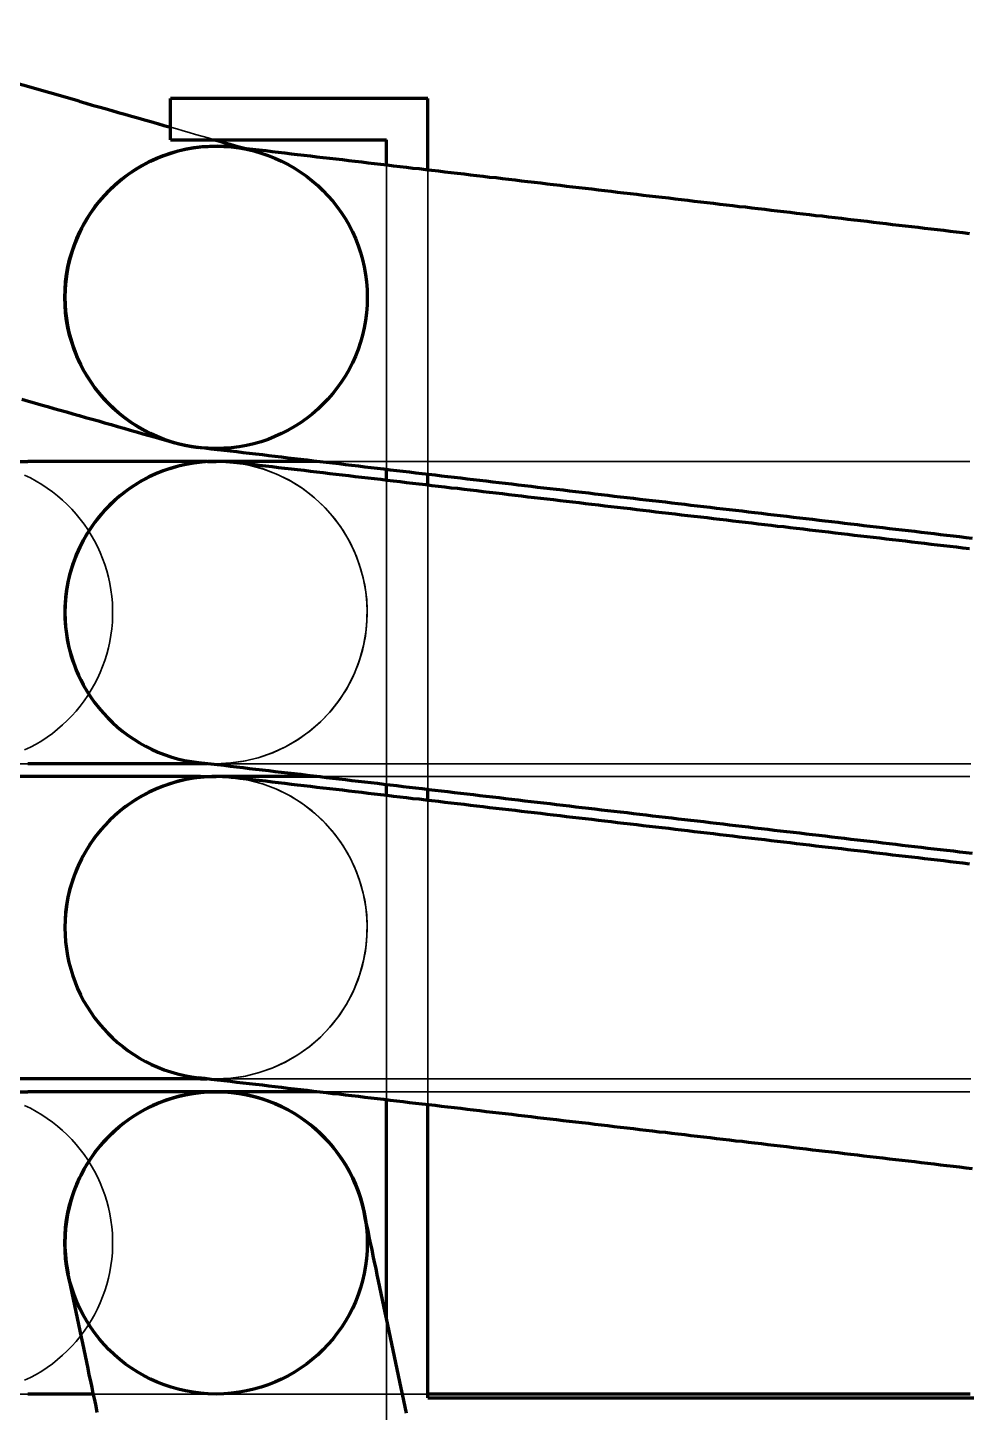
# Model space of a CAD drawing. Header units: millimetres. Extents: x 0 to 2208, y 0 to 420.
# Drawn here: x 78.6 to 85.89, y 106.86 to 117.63 of the extents above; entities that cross this region are included whole.
import ezdxf

# ---------------------------------------------------------------- set-up
doc = ezdxf.new("R2010")
doc.units = ezdxf.units.MM
doc.linetypes.add('IRAM-E-TRAZOS', pattern=[5, 4, -1])
doc.layers.add('01-VISIBLE', color=7, linetype='CONTINUOUS', lineweight=70)
doc.layers.add('02-OCULTA', color=4, linetype='IRAM-E-TRAZOS', lineweight=35)

msp = doc.modelspace()

# ---------------------------------------------------------------- linework, layer by layer
at = {"layer": '01-VISIBLE'}
for p, q in [((78.996, 117.053), (76.986, 117.625)), ((81.704, 117.074), (79.704, 117.074)), ((79.704, 116.754), (79.704, 117.074)), ((81.704, 116.519), (81.704, 117.074)), ((79.704, 116.754), (81.384, 116.754)), ((81.384, 116.556), (81.384, 116.754)), ((79.401, 114.254), (78.595, 114.254)), ((79.992, 114.254), (79.907, 114.254)), ((81.384, 114.106), (81.384, 114.19)), ((81.704, 114.069), (81.704, 114.153)), ((79.401, 111.904), (78.595, 111.904)), ((79.99, 111.904), (79.907, 111.904)), ((79.014, 111.804), (78.071, 111.804)), ((79.937, 111.804), (79.92, 111.804)), ((81.384, 111.656), (81.384, 111.74)), ((81.704, 111.619), (81.704, 111.703)), ((79.014, 109.454), (78.071, 109.454)), ((79.937, 109.454), (79.92, 109.454)), ((79.401, 109.354), (78.595, 109.354)), ((79.992, 109.354), (79.907, 109.354)), ((81.384, 107.59), (81.384, 109.29)), ((81.704, 106.974), (81.704, 109.253)), ((79.106, 107.004), (78.595, 107.004)), ((81.704, 106.974), (99.264, 106.974)), ((81.704, 106.974), (99.264, 106.974))]:
    msp.add_line(p, q, dxfattribs=at)
for points in [[(78.996, 117.053), (79.046, 117.039), (79.097, 117.024), (79.148, 117.01), (79.198, 116.996), (79.249, 116.981), (79.299, 116.967), (79.35, 116.953), (79.401, 116.938), (79.451, 116.924), (79.502, 116.909), (79.552, 116.895), (79.603, 116.881), (79.653, 116.866), (79.704, 116.852)], [(80.047, 116.754), (80.088, 116.743), (80.128, 116.731), (80.169, 116.72), (80.209, 116.708), (80.249, 116.697), (80.29, 116.685)], [(85.914, 116.024), (85.864, 116.03), (85.814, 116.036), (85.765, 116.042), (85.715, 116.048), (85.665, 116.053), (85.616, 116.059), (85.566, 116.065), (85.516, 116.071), (85.466, 116.077), (85.417, 116.083), (85.367, 116.088), (85.317, 116.094), (85.267, 116.1), (85.218, 116.106), (85.168, 116.112), (85.118, 116.118), (85.069, 116.123), (85.019, 116.129), (84.969, 116.135), (84.919, 116.141), (84.87, 116.147), (84.82, 116.153), (84.77, 116.159), (84.721, 116.164), (84.671, 116.17), (84.621, 116.176), (84.571, 116.182), (84.522, 116.188), (84.472, 116.194), (84.422, 116.199), (84.373, 116.205), (84.323, 116.211), (84.273, 116.217), (84.223, 116.223), (84.174, 116.229), (84.124, 116.234), (84.074, 116.24), (84.025, 116.246), (83.975, 116.252), (83.925, 116.258), (83.875, 116.264), (83.826, 116.27), (83.776, 116.275), (83.726, 116.281), (83.676, 116.287), (83.627, 116.293), (83.577, 116.299), (83.527, 116.305), (83.478, 116.31), (83.428, 116.316), (83.378, 116.322), (83.328, 116.328), (83.279, 116.334), (83.229, 116.34), (83.179, 116.345), (83.13, 116.351), (83.08, 116.357), (83.03, 116.363), (82.98, 116.369), (82.931, 116.375), (82.881, 116.381), (82.831, 116.386), (82.782, 116.392), (82.732, 116.398), (82.682, 116.404), (82.632, 116.41), (82.583, 116.416), (82.533, 116.421), (82.483, 116.427), (82.434, 116.433), (82.384, 116.439), (82.334, 116.445), (82.284, 116.451), (82.235, 116.457), (82.185, 116.462), (82.135, 116.468), (82.085, 116.474), (82.036, 116.48), (81.986, 116.486), (81.936, 116.492), (81.887, 116.497), (81.837, 116.503), (81.787, 116.509), (81.737, 116.515), (81.688, 116.521), (81.638, 116.527), (81.588, 116.532), (81.539, 116.538), (81.489, 116.544), (81.439, 116.55), (81.389, 116.556), (81.34, 116.562), (81.29, 116.568), (81.24, 116.573), (81.191, 116.579), (81.141, 116.585), (81.091, 116.591), (81.041, 116.597), (80.992, 116.603), (80.942, 116.608), (80.892, 116.614), (80.843, 116.62), (80.793, 116.626), (80.743, 116.632), (80.693, 116.638), (80.644, 116.643), (80.594, 116.649), (80.544, 116.655), (80.494, 116.661), (80.445, 116.667), (80.395, 116.673), (80.345, 116.679), (80.296, 116.684), (80.246, 116.69), (80.196, 116.696)], [(78.55, 114.737), (78.6, 114.723), (78.649, 114.709), (78.699, 114.694), (78.748, 114.68), (78.798, 114.666), (78.847, 114.652), (78.897, 114.638), (78.946, 114.624), (78.996, 114.61), (79.045, 114.596), (79.095, 114.582), (79.144, 114.568), (79.193, 114.554), (79.243, 114.54), (79.292, 114.526), (79.342, 114.512), (79.391, 114.497), (79.441, 114.483), (79.49, 114.469), (79.54, 114.455), (79.589, 114.441), (79.639, 114.427), (79.688, 114.413), (79.737, 114.399)], [(85.938, 113.655), (85.888, 113.661), (85.838, 113.667), (85.789, 113.673), (85.739, 113.679), (85.689, 113.684), (85.64, 113.69), (85.59, 113.696), (85.54, 113.702), (85.49, 113.708), (85.441, 113.714), (85.391, 113.719), (85.341, 113.725), (85.292, 113.731), (85.242, 113.737), (85.192, 113.743), (85.142, 113.749), (85.093, 113.754), (85.043, 113.76), (84.993, 113.766), (84.944, 113.772), (84.894, 113.778), (84.844, 113.784), (84.794, 113.79), (84.745, 113.795), (84.695, 113.801), (84.645, 113.807), (84.595, 113.813), (84.546, 113.819), (84.496, 113.825), (84.446, 113.83), (84.397, 113.836), (84.347, 113.842), (84.297, 113.848), (84.247, 113.854), (84.198, 113.86), (84.148, 113.866), (84.098, 113.871), (84.049, 113.877), (83.999, 113.883), (83.949, 113.889), (83.899, 113.895), (83.85, 113.901), (83.8, 113.906), (83.75, 113.912), (83.701, 113.918), (83.651, 113.924), (83.601, 113.93), (83.551, 113.936), (83.502, 113.941), (83.452, 113.947), (83.402, 113.953), (83.353, 113.959), (83.303, 113.965), (83.253, 113.971), (83.203, 113.977), (83.154, 113.982), (83.104, 113.988), (83.054, 113.994), (83.004, 114), (82.955, 114.006), (82.905, 114.012), (82.855, 114.017), (82.806, 114.023), (82.756, 114.029), (82.706, 114.035), (82.656, 114.041), (82.607, 114.047), (82.557, 114.052), (82.507, 114.058), (82.458, 114.064), (82.408, 114.07), (82.358, 114.076), (82.308, 114.082), (82.259, 114.088), (82.209, 114.093), (82.159, 114.099), (82.11, 114.105), (82.06, 114.111), (82.01, 114.117), (81.96, 114.123), (81.911, 114.128), (81.861, 114.134), (81.811, 114.14), (81.762, 114.146), (81.712, 114.152), (81.662, 114.158), (81.612, 114.163), (81.563, 114.169), (81.513, 114.175), (81.463, 114.181), (81.413, 114.187), (81.364, 114.193), (81.314, 114.199), (81.264, 114.204), (81.215, 114.21), (81.165, 114.216), (81.115, 114.222), (81.065, 114.228), (81.016, 114.234), (80.966, 114.239), (80.916, 114.245), (80.867, 114.251), (80.817, 114.257), (80.767, 114.263), (80.717, 114.269), (80.668, 114.274), (80.618, 114.28), (80.568, 114.286), (80.519, 114.292), (80.469, 114.298), (80.419, 114.304), (80.369, 114.31), (80.32, 114.315), (80.27, 114.321), (80.22, 114.327), (80.171, 114.333), (80.121, 114.339), (80.071, 114.345), (80.021, 114.35), (79.972, 114.356), (79.922, 114.362)], [(78.162, 114.254), (78.216, 114.254), (78.27, 114.254), (78.325, 114.254), (78.379, 114.254), (78.433, 114.254), (78.487, 114.254), (78.541, 114.254), (78.595, 114.254)], [(79.907, 114.254), (79.856, 114.254), (79.806, 114.254), (79.755, 114.254), (79.704, 114.254), (79.654, 114.254), (79.603, 114.254), (79.553, 114.254), (79.502, 114.254), (79.451, 114.254), (79.401, 114.254)], [(79.992, 114.254), (80.003, 114.254), (80.014, 114.254), (80.026, 114.254), (80.037, 114.254), (80.048, 114.254), (80.059, 114.254)], [(80.841, 114.254), (80.789, 114.254), (80.737, 114.254), (80.685, 114.254), (80.633, 114.254), (80.581, 114.254), (80.528, 114.254), (80.476, 114.254), (80.424, 114.254), (80.372, 114.254), (80.32, 114.254), (80.268, 114.254), (80.216, 114.254), (80.163, 114.254), (80.111, 114.254), (80.059, 114.254)], [(85.914, 113.574), (85.864, 113.58), (85.814, 113.586), (85.765, 113.592), (85.715, 113.598), (85.665, 113.603), (85.616, 113.609), (85.566, 113.615), (85.516, 113.621), (85.466, 113.627), (85.417, 113.633), (85.367, 113.638), (85.317, 113.644), (85.267, 113.65), (85.218, 113.656), (85.168, 113.662), (85.118, 113.668), (85.069, 113.673), (85.019, 113.679), (84.969, 113.685), (84.919, 113.691), (84.87, 113.697), (84.82, 113.703), (84.77, 113.709), (84.721, 113.714), (84.671, 113.72), (84.621, 113.726), (84.571, 113.732), (84.522, 113.738), (84.472, 113.744), (84.422, 113.749), (84.373, 113.755), (84.323, 113.761), (84.273, 113.767), (84.223, 113.773), (84.174, 113.779), (84.124, 113.784), (84.074, 113.79), (84.025, 113.796), (83.975, 113.802), (83.925, 113.808), (83.875, 113.814), (83.826, 113.82), (83.776, 113.825), (83.726, 113.831), (83.676, 113.837), (83.627, 113.843), (83.577, 113.849), (83.527, 113.855), (83.478, 113.86), (83.428, 113.866), (83.378, 113.872), (83.328, 113.878), (83.279, 113.884), (83.229, 113.89), (83.179, 113.895), (83.13, 113.901), (83.08, 113.907), (83.03, 113.913), (82.98, 113.919), (82.931, 113.925), (82.881, 113.931), (82.831, 113.936), (82.782, 113.942), (82.732, 113.948), (82.682, 113.954), (82.632, 113.96), (82.583, 113.966), (82.533, 113.971), (82.483, 113.977), (82.434, 113.983), (82.384, 113.989), (82.334, 113.995), (82.284, 114.001), (82.235, 114.007), (82.185, 114.012), (82.135, 114.018), (82.085, 114.024), (82.036, 114.03), (81.986, 114.036), (81.936, 114.042), (81.887, 114.047), (81.837, 114.053), (81.787, 114.059), (81.737, 114.065), (81.688, 114.071), (81.638, 114.077), (81.588, 114.082), (81.539, 114.088), (81.489, 114.094), (81.439, 114.1), (81.389, 114.106), (81.34, 114.112), (81.29, 114.118), (81.24, 114.123), (81.191, 114.129), (81.141, 114.135), (81.091, 114.141), (81.041, 114.147), (80.992, 114.153), (80.942, 114.158), (80.892, 114.164), (80.843, 114.17), (80.793, 114.176), (80.743, 114.182), (80.693, 114.188), (80.644, 114.193), (80.594, 114.199), (80.544, 114.205), (80.494, 114.211), (80.445, 114.217), (80.395, 114.223), (80.345, 114.229), (80.296, 114.234), (80.246, 114.24), (80.196, 114.246)], [(79.907, 111.904), (79.856, 111.904), (79.806, 111.904), (79.755, 111.904), (79.704, 111.904), (79.654, 111.904), (79.603, 111.904), (79.553, 111.904), (79.502, 111.904), (79.451, 111.904), (79.401, 111.904)], [(85.938, 111.205), (85.888, 111.211), (85.838, 111.217), (85.789, 111.223), (85.739, 111.229), (85.689, 111.234), (85.64, 111.24), (85.59, 111.246), (85.54, 111.252), (85.49, 111.258), (85.441, 111.264), (85.391, 111.269), (85.341, 111.275), (85.292, 111.281), (85.242, 111.287), (85.192, 111.293), (85.142, 111.299), (85.093, 111.304), (85.043, 111.31), (84.993, 111.316), (84.944, 111.322), (84.894, 111.328), (84.844, 111.334), (84.794, 111.34), (84.745, 111.345), (84.695, 111.351), (84.645, 111.357), (84.595, 111.363), (84.546, 111.369), (84.496, 111.375), (84.446, 111.38), (84.397, 111.386), (84.347, 111.392), (84.297, 111.398), (84.247, 111.404), (84.198, 111.41), (84.148, 111.416), (84.098, 111.421), (84.049, 111.427), (83.999, 111.433), (83.949, 111.439), (83.899, 111.445), (83.85, 111.451), (83.8, 111.456), (83.75, 111.462), (83.701, 111.468), (83.651, 111.474), (83.601, 111.48), (83.551, 111.486), (83.502, 111.491), (83.452, 111.497), (83.402, 111.503), (83.353, 111.509), (83.303, 111.515), (83.253, 111.521), (83.203, 111.527), (83.154, 111.532), (83.104, 111.538), (83.054, 111.544), (83.004, 111.55), (82.955, 111.556), (82.905, 111.562), (82.855, 111.567), (82.806, 111.573), (82.756, 111.579), (82.706, 111.585), (82.656, 111.591), (82.607, 111.597), (82.557, 111.602), (82.507, 111.608), (82.458, 111.614), (82.408, 111.62), (82.358, 111.626), (82.308, 111.632), (82.259, 111.638), (82.209, 111.643), (82.159, 111.649), (82.11, 111.655), (82.06, 111.661), (82.01, 111.667), (81.96, 111.673), (81.911, 111.678), (81.861, 111.684), (81.811, 111.69), (81.762, 111.696), (81.712, 111.702), (81.662, 111.708), (81.612, 111.713), (81.563, 111.719), (81.513, 111.725), (81.463, 111.731), (81.413, 111.737), (81.364, 111.743), (81.314, 111.749), (81.264, 111.754), (81.215, 111.76), (81.165, 111.766), (81.115, 111.772), (81.065, 111.778), (81.016, 111.784), (80.966, 111.789), (80.916, 111.795), (80.867, 111.801), (80.817, 111.807), (80.767, 111.813), (80.717, 111.819), (80.668, 111.824), (80.618, 111.83), (80.568, 111.836), (80.519, 111.842), (80.469, 111.848), (80.419, 111.854), (80.369, 111.86), (80.32, 111.865), (80.27, 111.871), (80.22, 111.877), (80.171, 111.883), (80.121, 111.889), (80.071, 111.895), (80.021, 111.9), (79.972, 111.906), (79.922, 111.912)], [(79.92, 111.804), (79.87, 111.804), (79.82, 111.804), (79.769, 111.804), (79.719, 111.804), (79.669, 111.804), (79.618, 111.804), (79.568, 111.804), (79.518, 111.804), (79.467, 111.804), (79.417, 111.804), (79.367, 111.804), (79.316, 111.804), (79.266, 111.804), (79.216, 111.804), (79.165, 111.804), (79.115, 111.804), (79.065, 111.804), (79.014, 111.804)], [(79.937, 111.804), (79.957, 111.804), (79.978, 111.804), (79.998, 111.804), (80.018, 111.804), (80.039, 111.804), (80.059, 111.804)], [(80.841, 111.804), (80.789, 111.804), (80.737, 111.804), (80.685, 111.804), (80.633, 111.804), (80.581, 111.804), (80.528, 111.804), (80.476, 111.804), (80.424, 111.804), (80.372, 111.804), (80.32, 111.804), (80.268, 111.804), (80.216, 111.804), (80.163, 111.804), (80.111, 111.804), (80.059, 111.804)], [(85.914, 111.124), (85.864, 111.13), (85.814, 111.136), (85.765, 111.142), (85.715, 111.148), (85.665, 111.153), (85.616, 111.159), (85.566, 111.165), (85.516, 111.171), (85.466, 111.177), (85.417, 111.183), (85.367, 111.188), (85.317, 111.194), (85.267, 111.2), (85.218, 111.206), (85.168, 111.212), (85.118, 111.218), (85.069, 111.223), (85.019, 111.229), (84.969, 111.235), (84.919, 111.241), (84.87, 111.247), (84.82, 111.253), (84.77, 111.259), (84.721, 111.264), (84.671, 111.27), (84.621, 111.276), (84.571, 111.282), (84.522, 111.288), (84.472, 111.294), (84.422, 111.299), (84.373, 111.305), (84.323, 111.311), (84.273, 111.317), (84.223, 111.323), (84.174, 111.329), (84.124, 111.334), (84.074, 111.34), (84.025, 111.346), (83.975, 111.352), (83.925, 111.358), (83.875, 111.364), (83.826, 111.37), (83.776, 111.375), (83.726, 111.381), (83.676, 111.387), (83.627, 111.393), (83.577, 111.399), (83.527, 111.405), (83.478, 111.41), (83.428, 111.416), (83.378, 111.422), (83.328, 111.428), (83.279, 111.434), (83.229, 111.44), (83.179, 111.445), (83.13, 111.451), (83.08, 111.457), (83.03, 111.463), (82.98, 111.469), (82.931, 111.475), (82.881, 111.481), (82.831, 111.486), (82.782, 111.492), (82.732, 111.498), (82.682, 111.504), (82.632, 111.51), (82.583, 111.516), (82.533, 111.521), (82.483, 111.527), (82.434, 111.533), (82.384, 111.539), (82.334, 111.545), (82.284, 111.551), (82.235, 111.557), (82.185, 111.562), (82.135, 111.568), (82.085, 111.574), (82.036, 111.58), (81.986, 111.586), (81.936, 111.592), (81.887, 111.597), (81.837, 111.603), (81.787, 111.609), (81.737, 111.615), (81.688, 111.621), (81.638, 111.627), (81.588, 111.632), (81.539, 111.638), (81.489, 111.644), (81.439, 111.65), (81.389, 111.656), (81.34, 111.662), (81.29, 111.668), (81.24, 111.673), (81.191, 111.679), (81.141, 111.685), (81.091, 111.691), (81.041, 111.697), (80.992, 111.703), (80.942, 111.708), (80.892, 111.714), (80.843, 111.72), (80.793, 111.726), (80.743, 111.732), (80.693, 111.738), (80.644, 111.743), (80.594, 111.749), (80.544, 111.755), (80.494, 111.761), (80.445, 111.767), (80.395, 111.773), (80.345, 111.779), (80.296, 111.784), (80.246, 111.79), (80.196, 111.796)], [(79.92, 109.454), (79.87, 109.454), (79.82, 109.454), (79.769, 109.454), (79.719, 109.454), (79.669, 109.454), (79.618, 109.454), (79.568, 109.454), (79.518, 109.454), (79.467, 109.454), (79.417, 109.454), (79.367, 109.454), (79.316, 109.454), (79.266, 109.454), (79.216, 109.454), (79.165, 109.454), (79.115, 109.454), (79.065, 109.454), (79.014, 109.454)], [(85.938, 108.755), (85.888, 108.761), (85.838, 108.767), (85.789, 108.773), (85.739, 108.779), (85.689, 108.784), (85.64, 108.79), (85.59, 108.796), (85.54, 108.802), (85.49, 108.808), (85.441, 108.814), (85.391, 108.819), (85.341, 108.825), (85.292, 108.831), (85.242, 108.837), (85.192, 108.843), (85.142, 108.849), (85.093, 108.854), (85.043, 108.86), (84.993, 108.866), (84.944, 108.872), (84.894, 108.878), (84.844, 108.884), (84.794, 108.89), (84.745, 108.895), (84.695, 108.901), (84.645, 108.907), (84.595, 108.913), (84.546, 108.919), (84.496, 108.925), (84.446, 108.93), (84.397, 108.936), (84.347, 108.942), (84.297, 108.948), (84.247, 108.954), (84.198, 108.96), (84.148, 108.966), (84.098, 108.971), (84.049, 108.977), (83.999, 108.983), (83.949, 108.989), (83.899, 108.995), (83.85, 109.001), (83.8, 109.006), (83.75, 109.012), (83.701, 109.018), (83.651, 109.024), (83.601, 109.03), (83.551, 109.036), (83.502, 109.041), (83.452, 109.047), (83.402, 109.053), (83.353, 109.059), (83.303, 109.065), (83.253, 109.071), (83.203, 109.077), (83.154, 109.082), (83.104, 109.088), (83.054, 109.094), (83.004, 109.1), (82.955, 109.106), (82.905, 109.112), (82.855, 109.117), (82.806, 109.123), (82.756, 109.129), (82.706, 109.135), (82.656, 109.141), (82.607, 109.147), (82.557, 109.152), (82.507, 109.158), (82.458, 109.164), (82.408, 109.17), (82.358, 109.176), (82.308, 109.182), (82.259, 109.188), (82.209, 109.193), (82.159, 109.199), (82.11, 109.205), (82.06, 109.211), (82.01, 109.217), (81.96, 109.223), (81.911, 109.228), (81.861, 109.234), (81.811, 109.24), (81.762, 109.246), (81.712, 109.252), (81.662, 109.258), (81.612, 109.263), (81.563, 109.269), (81.513, 109.275), (81.463, 109.281), (81.413, 109.287), (81.364, 109.293), (81.314, 109.299), (81.264, 109.304), (81.215, 109.31), (81.165, 109.316), (81.115, 109.322), (81.065, 109.328), (81.016, 109.334), (80.966, 109.339), (80.916, 109.345), (80.867, 109.351), (80.817, 109.357), (80.767, 109.363), (80.717, 109.369), (80.668, 109.374), (80.618, 109.38), (80.568, 109.386), (80.519, 109.392), (80.469, 109.398), (80.419, 109.404), (80.369, 109.41), (80.32, 109.415), (80.27, 109.421), (80.22, 109.427), (80.171, 109.433), (80.121, 109.439), (80.071, 109.445), (80.021, 109.45), (79.972, 109.456), (79.922, 109.462)], [(79.937, 109.454), (79.946, 109.454), (79.955, 109.454), (79.964, 109.454), (79.972, 109.454), (79.981, 109.454), (79.99, 109.454)], [(78.162, 109.354), (78.216, 109.354), (78.27, 109.354), (78.325, 109.354), (78.379, 109.354), (78.433, 109.354), (78.487, 109.354), (78.541, 109.354), (78.595, 109.354)], [(79.907, 109.354), (79.856, 109.354), (79.806, 109.354), (79.755, 109.354), (79.704, 109.354), (79.654, 109.354), (79.603, 109.354), (79.553, 109.354), (79.502, 109.354), (79.451, 109.354), (79.401, 109.354)], [(79.992, 109.354), (80.003, 109.354), (80.014, 109.354), (80.026, 109.354), (80.037, 109.354), (80.048, 109.354), (80.059, 109.354)], [(80.841, 109.354), (80.789, 109.354), (80.737, 109.354), (80.685, 109.354), (80.633, 109.354), (80.581, 109.354), (80.528, 109.354), (80.476, 109.354), (80.424, 109.354), (80.372, 109.354), (80.32, 109.354), (80.268, 109.354), (80.216, 109.354), (80.163, 109.354), (80.111, 109.354), (80.059, 109.354)], [(81.539, 106.856), (81.528, 106.905), (81.518, 106.954), (81.508, 107.003), (81.498, 107.051), (81.487, 107.1), (81.477, 107.149), (81.467, 107.198), (81.456, 107.247), (81.446, 107.296), (81.436, 107.345), (81.425, 107.394), (81.415, 107.443), (81.405, 107.492), (81.394, 107.541), (81.384, 107.59), (81.374, 107.639), (81.363, 107.687), (81.353, 107.736), (81.343, 107.785), (81.333, 107.834), (81.322, 107.883), (81.312, 107.932), (81.302, 107.981), (81.291, 108.03), (81.281, 108.079), (81.271, 108.128), (81.26, 108.177), (81.25, 108.226), (81.24, 108.275), (81.229, 108.324), (81.219, 108.372), (81.209, 108.421)], [(79.136, 106.86), (79.126, 106.909), (79.116, 106.958), (79.105, 107.007), (79.095, 107.056), (79.085, 107.105), (79.074, 107.154), (79.064, 107.203), (79.054, 107.252), (79.043, 107.301), (79.033, 107.35), (79.023, 107.399), (79.012, 107.447), (79.002, 107.496), (78.992, 107.545), (78.981, 107.594), (78.971, 107.643), (78.961, 107.692), (78.951, 107.741), (78.94, 107.79), (78.93, 107.839), (78.92, 107.888), (78.909, 107.937)], [(85.921, 107.004), (85.871, 107.004), (85.821, 107.004), (85.77, 107.004), (85.72, 107.004), (85.67, 107.004), (85.62, 107.004), (85.57, 107.004), (85.519, 107.004), (85.469, 107.004), (85.419, 107.004), (85.369, 107.004), (85.319, 107.004), (85.268, 107.004), (85.218, 107.004), (85.168, 107.004), (85.118, 107.004), (85.068, 107.004), (85.017, 107.004), (84.967, 107.004), (84.917, 107.004), (84.867, 107.004), (84.817, 107.004), (84.766, 107.004), (84.716, 107.004), (84.666, 107.004), (84.616, 107.004), (84.566, 107.004), (84.515, 107.004), (84.465, 107.004), (84.415, 107.004), (84.365, 107.004), (84.315, 107.004), (84.264, 107.004), (84.214, 107.004), (84.164, 107.004), (84.114, 107.004), (84.064, 107.004), (84.013, 107.004), (83.963, 107.004), (83.913, 107.004), (83.863, 107.004), (83.813, 107.004), (83.762, 107.004), (83.712, 107.004), (83.662, 107.004), (83.612, 107.004), (83.562, 107.004), (83.511, 107.004), (83.461, 107.004), (83.411, 107.004), (83.361, 107.004), (83.311, 107.004), (83.26, 107.004), (83.21, 107.004), (83.16, 107.004), (83.11, 107.004), (83.06, 107.004), (83.009, 107.004), (82.959, 107.004), (82.909, 107.004), (82.859, 107.004), (82.809, 107.004), (82.758, 107.004), (82.708, 107.004), (82.658, 107.004), (82.608, 107.004), (82.558, 107.004), (82.507, 107.004), (82.457, 107.004), (82.407, 107.004), (82.357, 107.004), (82.306, 107.004), (82.256, 107.004), (82.206, 107.004), (82.156, 107.004), (82.106, 107.004), (82.055, 107.004), (82.005, 107.004), (81.955, 107.004), (81.905, 107.004), (81.855, 107.004), (81.804, 107.004), (81.754, 107.004), (81.704, 107.004)]]:
    msp.add_lwpolyline(points, dxfattribs=at)
for centre in [(80.059, 115.529), (80.059, 108.179)]:
    msp.add_circle(centre, 1.175, dxfattribs=at)
for centre, start, end in [((80.059, 115.529), 83.2981, 180), ((80.059, 115.529), 83.2961, 83.2981), ((80.059, 115.529), 180, -96.7019), ((80.059, 113.079), 83.2981, 180), ((80.059, 113.079), 90, 180), ((80.059, 113.079), 90, 91.6371), ((80.059, 113.079), 83.2981, 90), ((80.059, 113.079), 83.2981, 90), ((80.059, 113.079), 83.2981, 90), ((80.059, 113.079), 83.2961, 83.2981), ((80.059, 113.079), 147.3587, 180), ((80.059, 113.079), 147.3587, 180), ((80.059, 113.079), 180, -96.7019), ((80.059, 113.079), 180, -96.7019), ((80.059, 113.079), 180, -147.3588), ((80.059, 113.079), 180, -147.3588), ((80.059, 110.629), 83.2981, 180), ((80.059, 110.629), 90, 180), ((80.059, 110.629), 90, 92.991), ((80.059, 110.629), 83.2981, 90), ((80.059, 110.629), 83.2981, 90), ((80.059, 110.629), 83.2981, 90), ((80.059, 110.629), 83.2961, 83.2981), ((80.059, 110.629), 180, -96.7019), ((80.059, 110.629), 180, -96.7019), ((80.059, 108.179), 11.9009, 180), ((80.059, 108.179), 180, -168.0991), ((80.059, 108.179), -168.0991, -168.0984)]:
    msp.add_arc(centre, 1.175, start, end, dxfattribs=at)
at = {"layer": '02-OCULTA'}
for p, q in [((79.704, 116.754), (79.704, 117.074)), ((79.704, 117.074), (81.704, 117.074)), ((81.704, 117.074), (79.704, 117.074)), ((79.704, 116.754), (79.704, 117.074)), ((79.704, 116.754), (79.704, 117.074)), ((79.704, 117.074), (81.704, 117.074)), ((81.704, 117.074), (81.704, 106.974)), ((81.704, 106.974), (81.704, 117.074)), ((81.704, 117.074), (81.704, 106.974)), ((79.704, 116.754), (81.384, 116.754)), ((79.704, 116.754), (81.384, 116.754)), ((79.704, 116.754), (81.384, 116.754)), ((81.384, 116.754), (81.384, 106.654)), ((81.384, 116.754), (81.384, 106.654)), ((81.384, 106.654), (81.384, 116.754)), ((81.384, 114.19), (81.384, 116.556)), ((81.704, 114.153), (81.704, 116.519)), ((78.628, 114.254), (79.401, 114.254)), ((79.907, 114.254), (79.992, 114.254)), ((81.384, 111.74), (81.384, 114.106)), ((81.704, 111.703), (81.704, 114.069)), ((78.628, 111.904), (79.401, 111.904)), ((79.907, 111.904), (79.992, 111.904)), ((79.992, 111.904), (79.99, 111.904)), ((78.187, 111.804), (79.014, 111.804)), ((79.92, 111.804), (79.937, 111.804)), ((81.384, 109.29), (81.384, 111.656)), ((81.704, 109.253), (81.704, 111.619)), ((78.187, 109.454), (79.014, 109.454)), ((79.92, 109.454), (79.937, 109.454)), ((78.628, 109.354), (79.401, 109.354)), ((79.907, 109.354), (79.992, 109.354)), ((81.384, 106.654), (81.384, 107.59)), ((78.628, 107.004), (79.401, 107.004)), ((79.401, 107.004), (79.106, 107.004)), ((79.992, 107.004), (79.907, 107.004)), ((79.907, 107.004), (79.992, 107.004)), ((81.704, 106.974), (99.264, 106.974)), ((81.704, 106.974), (99.264, 106.974))]:
    msp.add_line(p, q, dxfattribs=at)
for points in [[(79.704, 116.852), (79.753, 116.838), (79.802, 116.824), (79.851, 116.81), (79.9, 116.796), (79.949, 116.782), (79.998, 116.768), (80.047, 116.754)], [(80.29, 116.685), (80.305, 116.681), (80.32, 116.676), (80.335, 116.672), (80.35, 116.668), (80.366, 116.663), (80.381, 116.659)], [(78.595, 114.254), (78.601, 114.254), (78.606, 114.254), (78.612, 114.254), (78.617, 114.254), (78.623, 114.254), (78.628, 114.254)], [(79.401, 114.254), (79.451, 114.254), (79.502, 114.254), (79.553, 114.254), (79.603, 114.254), (79.654, 114.254), (79.704, 114.254), (79.755, 114.254), (79.806, 114.254), (79.856, 114.254), (79.907, 114.254)], [(79.992, 114.254), (80.003, 114.254), (80.014, 114.254), (80.026, 114.254), (80.037, 114.254), (80.048, 114.254), (80.059, 114.254)], [(85.917, 114.254), (85.867, 114.254), (85.817, 114.254), (85.767, 114.254), (85.716, 114.254), (85.666, 114.254), (85.616, 114.254), (85.566, 114.254), (85.515, 114.254), (85.465, 114.254), (85.415, 114.254), (85.365, 114.254), (85.314, 114.254), (85.264, 114.254), (85.214, 114.254), (85.164, 114.254), (85.113, 114.254), (85.063, 114.254), (85.013, 114.254), (84.963, 114.254), (84.912, 114.254), (84.862, 114.254), (84.812, 114.254), (84.762, 114.254), (84.711, 114.254), (84.661, 114.254), (84.611, 114.254), (84.56, 114.254), (84.51, 114.254), (84.46, 114.254), (84.41, 114.254), (84.359, 114.254), (84.309, 114.254), (84.259, 114.254), (84.209, 114.254), (84.158, 114.254), (84.108, 114.254), (84.058, 114.254), (84.008, 114.254), (83.957, 114.254), (83.907, 114.254), (83.857, 114.254), (83.807, 114.254), (83.756, 114.254), (83.706, 114.254), (83.656, 114.254), (83.606, 114.254), (83.555, 114.254), (83.505, 114.254), (83.455, 114.254), (83.405, 114.254), (83.354, 114.254), (83.304, 114.254), (83.254, 114.254), (83.203, 114.254), (83.153, 114.254), (83.103, 114.254), (83.053, 114.254), (83.002, 114.254), (82.952, 114.254), (82.902, 114.254), (82.852, 114.254), (82.801, 114.254), (82.751, 114.254), (82.701, 114.254), (82.651, 114.254), (82.6, 114.254), (82.55, 114.254), (82.5, 114.254), (82.45, 114.254), (82.399, 114.254), (82.349, 114.254), (82.299, 114.254), (82.249, 114.254), (82.198, 114.254), (82.148, 114.254), (82.098, 114.254), (82.048, 114.254), (81.997, 114.254), (81.947, 114.254), (81.897, 114.254), (81.846, 114.254), (81.796, 114.254), (81.746, 114.254), (81.696, 114.254), (81.645, 114.254), (81.595, 114.254), (81.545, 114.254), (81.495, 114.254), (81.444, 114.254), (81.394, 114.254), (81.344, 114.254), (81.294, 114.254), (81.243, 114.254), (81.193, 114.254), (81.143, 114.254), (81.093, 114.254), (81.042, 114.254), (80.992, 114.254), (80.942, 114.254), (80.892, 114.254), (80.841, 114.254)], [(78.57, 114.147), (78.616, 114.125), (78.66, 114.101), (78.704, 114.075), (78.746, 114.047), (78.787, 114.018), (78.827, 113.986), (78.865, 113.953), (78.902, 113.919), (78.937, 113.883), (78.971, 113.845), (79.003, 113.806), (79.034, 113.766), (79.062, 113.724), (79.089, 113.681), (79.114, 113.637), (79.137, 113.592), (79.158, 113.546), (79.177, 113.499), (79.195, 113.452), (79.21, 113.403), (79.222, 113.355), (79.233, 113.305), (79.242, 113.255), (79.248, 113.205), (79.253, 113.155), (79.255, 113.104), (79.255, 113.054), (79.253, 113.003), (79.248, 112.953), (79.242, 112.903), (79.233, 112.853), (79.222, 112.804), (79.21, 112.755), (79.195, 112.706), (79.177, 112.659), (79.158, 112.612), (79.137, 112.566), (79.114, 112.521), (79.089, 112.477), (79.062, 112.434), (79.034, 112.393), (79.003, 112.352), (78.971, 112.313), (78.937, 112.275), (78.902, 112.239), (78.865, 112.205), (78.827, 112.172), (78.787, 112.14), (78.746, 112.111), (78.704, 112.083), (78.66, 112.057), (78.616, 112.033), (78.57, 112.011)], [(78.162, 111.904), (78.214, 111.904), (78.266, 111.904), (78.318, 111.904), (78.369, 111.904), (78.421, 111.904), (78.473, 111.904), (78.525, 111.904), (78.577, 111.904), (78.628, 111.904)], [(79.401, 111.904), (79.451, 111.904), (79.502, 111.904), (79.553, 111.904), (79.603, 111.904), (79.654, 111.904), (79.704, 111.904), (79.755, 111.904), (79.806, 111.904), (79.856, 111.904), (79.907, 111.904)], [(79.992, 111.904), (80.003, 111.904), (80.014, 111.904), (80.026, 111.904), (80.037, 111.904), (80.048, 111.904), (80.059, 111.904)], [(79.992, 111.904), (80.003, 111.904), (80.014, 111.904), (80.026, 111.904), (80.037, 111.904), (80.048, 111.904), (80.059, 111.904)], [(85.925, 111.904), (85.875, 111.904), (85.825, 111.904), (85.775, 111.904), (85.725, 111.904), (85.675, 111.904), (85.624, 111.904), (85.574, 111.904), (85.524, 111.904), (85.474, 111.904), (85.424, 111.904), (85.374, 111.904), (85.324, 111.904), (85.273, 111.904), (85.223, 111.904), (85.173, 111.904), (85.123, 111.904), (85.073, 111.904), (85.023, 111.904), (84.973, 111.904), (84.922, 111.904), (84.872, 111.904), (84.822, 111.904), (84.772, 111.904), (84.722, 111.904), (84.672, 111.904), (84.622, 111.904), (84.571, 111.904), (84.521, 111.904), (84.471, 111.904), (84.421, 111.904), (84.371, 111.904), (84.321, 111.904), (84.271, 111.904), (84.221, 111.904), (84.17, 111.904), (84.12, 111.904), (84.07, 111.904), (84.02, 111.904), (83.97, 111.904), (83.92, 111.904), (83.87, 111.904), (83.819, 111.904), (83.769, 111.904), (83.719, 111.904), (83.669, 111.904), (83.619, 111.904), (83.569, 111.904), (83.519, 111.904), (83.468, 111.904), (83.418, 111.904), (83.368, 111.904), (83.318, 111.904), (83.268, 111.904), (83.218, 111.904), (83.168, 111.904), (83.117, 111.904), (83.067, 111.904), (83.017, 111.904), (82.967, 111.904), (82.917, 111.904), (82.867, 111.904), (82.817, 111.904), (82.767, 111.904), (82.716, 111.904), (82.666, 111.904), (82.616, 111.904), (82.566, 111.904), (82.516, 111.904), (82.466, 111.904), (82.416, 111.904), (82.365, 111.904), (82.315, 111.904), (82.265, 111.904), (82.215, 111.904), (82.165, 111.904), (82.115, 111.904), (82.065, 111.904), (82.014, 111.904), (81.964, 111.904), (81.914, 111.904), (81.864, 111.904), (81.814, 111.904), (81.764, 111.904), (81.714, 111.904), (81.663, 111.904), (81.613, 111.904), (81.563, 111.904), (81.513, 111.904), (81.463, 111.904), (81.413, 111.904), (81.363, 111.904), (81.313, 111.904), (81.262, 111.904), (81.212, 111.904), (81.162, 111.904), (81.112, 111.904), (81.062, 111.904), (81.012, 111.904), (80.962, 111.904), (80.911, 111.904), (80.861, 111.904), (80.811, 111.904), (80.761, 111.904), (80.711, 111.904), (80.661, 111.904), (80.611, 111.904), (80.56, 111.904), (80.51, 111.904), (80.46, 111.904), (80.41, 111.904), (80.36, 111.904), (80.31, 111.904), (80.26, 111.904), (80.209, 111.904), (80.159, 111.904), (80.109, 111.904), (80.059, 111.904)], [(79.014, 111.804), (79.065, 111.804), (79.115, 111.804), (79.165, 111.804), (79.216, 111.804), (79.266, 111.804), (79.316, 111.804), (79.367, 111.804), (79.417, 111.804), (79.467, 111.804), (79.518, 111.804), (79.568, 111.804), (79.618, 111.804), (79.669, 111.804), (79.719, 111.804), (79.769, 111.804), (79.82, 111.804), (79.87, 111.804), (79.92, 111.804)], [(79.937, 111.804), (79.957, 111.804), (79.978, 111.804), (79.998, 111.804), (80.018, 111.804), (80.039, 111.804), (80.059, 111.804)], [(85.917, 111.804), (85.867, 111.804), (85.817, 111.804), (85.767, 111.804), (85.716, 111.804), (85.666, 111.804), (85.616, 111.804), (85.566, 111.804), (85.515, 111.804), (85.465, 111.804), (85.415, 111.804), (85.365, 111.804), (85.314, 111.804), (85.264, 111.804), (85.214, 111.804), (85.164, 111.804), (85.113, 111.804), (85.063, 111.804), (85.013, 111.804), (84.963, 111.804), (84.912, 111.804), (84.862, 111.804), (84.812, 111.804), (84.762, 111.804), (84.711, 111.804), (84.661, 111.804), (84.611, 111.804), (84.56, 111.804), (84.51, 111.804), (84.46, 111.804), (84.41, 111.804), (84.359, 111.804), (84.309, 111.804), (84.259, 111.804), (84.209, 111.804), (84.158, 111.804), (84.108, 111.804), (84.058, 111.804), (84.008, 111.804), (83.957, 111.804), (83.907, 111.804), (83.857, 111.804), (83.807, 111.804), (83.756, 111.804), (83.706, 111.804), (83.656, 111.804), (83.606, 111.804), (83.555, 111.804), (83.505, 111.804), (83.455, 111.804), (83.405, 111.804), (83.354, 111.804), (83.304, 111.804), (83.254, 111.804), (83.203, 111.804), (83.153, 111.804), (83.103, 111.804), (83.053, 111.804), (83.002, 111.804), (82.952, 111.804), (82.902, 111.804), (82.852, 111.804), (82.801, 111.804), (82.751, 111.804), (82.701, 111.804), (82.651, 111.804), (82.6, 111.804), (82.55, 111.804), (82.5, 111.804), (82.45, 111.804), (82.399, 111.804), (82.349, 111.804), (82.299, 111.804), (82.249, 111.804), (82.198, 111.804), (82.148, 111.804), (82.098, 111.804), (82.048, 111.804), (81.997, 111.804), (81.947, 111.804), (81.897, 111.804), (81.846, 111.804), (81.796, 111.804), (81.746, 111.804), (81.696, 111.804), (81.645, 111.804), (81.595, 111.804), (81.545, 111.804), (81.495, 111.804), (81.444, 111.804), (81.394, 111.804), (81.344, 111.804), (81.294, 111.804), (81.243, 111.804), (81.193, 111.804), (81.143, 111.804), (81.093, 111.804), (81.042, 111.804), (80.992, 111.804), (80.942, 111.804), (80.892, 111.804), (80.841, 111.804)], [(79.014, 109.454), (79.065, 109.454), (79.115, 109.454), (79.165, 109.454), (79.216, 109.454), (79.266, 109.454), (79.316, 109.454), (79.367, 109.454), (79.417, 109.454), (79.467, 109.454), (79.518, 109.454), (79.568, 109.454), (79.618, 109.454), (79.669, 109.454), (79.719, 109.454), (79.769, 109.454), (79.82, 109.454), (79.87, 109.454), (79.92, 109.454)], [(79.937, 109.454), (79.957, 109.454), (79.978, 109.454), (79.998, 109.454), (80.018, 109.454), (80.039, 109.454), (80.059, 109.454)], [(79.99, 109.454), (80.002, 109.454), (80.013, 109.454), (80.025, 109.454), (80.036, 109.454), (80.048, 109.454), (80.059, 109.454)], [(85.925, 109.454), (85.875, 109.454), (85.825, 109.454), (85.775, 109.454), (85.725, 109.454), (85.675, 109.454), (85.624, 109.454), (85.574, 109.454), (85.524, 109.454), (85.474, 109.454), (85.424, 109.454), (85.374, 109.454), (85.324, 109.454), (85.273, 109.454), (85.223, 109.454), (85.173, 109.454), (85.123, 109.454), (85.073, 109.454), (85.023, 109.454), (84.973, 109.454), (84.922, 109.454), (84.872, 109.454), (84.822, 109.454), (84.772, 109.454), (84.722, 109.454), (84.672, 109.454), (84.622, 109.454), (84.571, 109.454), (84.521, 109.454), (84.471, 109.454), (84.421, 109.454), (84.371, 109.454), (84.321, 109.454), (84.271, 109.454), (84.221, 109.454), (84.17, 109.454), (84.12, 109.454), (84.07, 109.454), (84.02, 109.454), (83.97, 109.454), (83.92, 109.454), (83.87, 109.454), (83.819, 109.454), (83.769, 109.454), (83.719, 109.454), (83.669, 109.454), (83.619, 109.454), (83.569, 109.454), (83.519, 109.454), (83.468, 109.454), (83.418, 109.454), (83.368, 109.454), (83.318, 109.454), (83.268, 109.454), (83.218, 109.454), (83.168, 109.454), (83.117, 109.454), (83.067, 109.454), (83.017, 109.454), (82.967, 109.454), (82.917, 109.454), (82.867, 109.454), (82.817, 109.454), (82.767, 109.454), (82.716, 109.454), (82.666, 109.454), (82.616, 109.454), (82.566, 109.454), (82.516, 109.454), (82.466, 109.454), (82.416, 109.454), (82.365, 109.454), (82.315, 109.454), (82.265, 109.454), (82.215, 109.454), (82.165, 109.454), (82.115, 109.454), (82.065, 109.454), (82.014, 109.454), (81.964, 109.454), (81.914, 109.454), (81.864, 109.454), (81.814, 109.454), (81.764, 109.454), (81.714, 109.454), (81.663, 109.454), (81.613, 109.454), (81.563, 109.454), (81.513, 109.454), (81.463, 109.454), (81.413, 109.454), (81.363, 109.454), (81.313, 109.454), (81.262, 109.454), (81.212, 109.454), (81.162, 109.454), (81.112, 109.454), (81.062, 109.454), (81.012, 109.454), (80.962, 109.454), (80.911, 109.454), (80.861, 109.454), (80.811, 109.454), (80.761, 109.454), (80.711, 109.454), (80.661, 109.454), (80.611, 109.454), (80.56, 109.454), (80.51, 109.454), (80.46, 109.454), (80.41, 109.454), (80.36, 109.454), (80.31, 109.454), (80.26, 109.454), (80.209, 109.454), (80.159, 109.454), (80.109, 109.454), (80.059, 109.454)], [(78.595, 109.354), (78.601, 109.354), (78.606, 109.354), (78.612, 109.354), (78.617, 109.354), (78.623, 109.354), (78.628, 109.354)], [(79.401, 109.354), (79.451, 109.354), (79.502, 109.354), (79.553, 109.354), (79.603, 109.354), (79.654, 109.354), (79.704, 109.354), (79.755, 109.354), (79.806, 109.354), (79.856, 109.354), (79.907, 109.354)], [(79.992, 109.354), (80.003, 109.354), (80.014, 109.354), (80.026, 109.354), (80.037, 109.354), (80.048, 109.354), (80.059, 109.354)], [(85.917, 109.354), (85.867, 109.354), (85.817, 109.354), (85.767, 109.354), (85.716, 109.354), (85.666, 109.354), (85.616, 109.354), (85.566, 109.354), (85.515, 109.354), (85.465, 109.354), (85.415, 109.354), (85.365, 109.354), (85.314, 109.354), (85.264, 109.354), (85.214, 109.354), (85.164, 109.354), (85.113, 109.354), (85.063, 109.354), (85.013, 109.354), (84.963, 109.354), (84.912, 109.354), (84.862, 109.354), (84.812, 109.354), (84.762, 109.354), (84.711, 109.354), (84.661, 109.354), (84.611, 109.354), (84.56, 109.354), (84.51, 109.354), (84.46, 109.354), (84.41, 109.354), (84.359, 109.354), (84.309, 109.354), (84.259, 109.354), (84.209, 109.354), (84.158, 109.354), (84.108, 109.354), (84.058, 109.354), (84.008, 109.354), (83.957, 109.354), (83.907, 109.354), (83.857, 109.354), (83.807, 109.354), (83.756, 109.354), (83.706, 109.354), (83.656, 109.354), (83.606, 109.354), (83.555, 109.354), (83.505, 109.354), (83.455, 109.354), (83.405, 109.354), (83.354, 109.354), (83.304, 109.354), (83.254, 109.354), (83.203, 109.354), (83.153, 109.354), (83.103, 109.354), (83.053, 109.354), (83.002, 109.354), (82.952, 109.354), (82.902, 109.354), (82.852, 109.354), (82.801, 109.354), (82.751, 109.354), (82.701, 109.354), (82.651, 109.354), (82.6, 109.354), (82.55, 109.354), (82.5, 109.354), (82.45, 109.354), (82.399, 109.354), (82.349, 109.354), (82.299, 109.354), (82.249, 109.354), (82.198, 109.354), (82.148, 109.354), (82.098, 109.354), (82.048, 109.354), (81.997, 109.354), (81.947, 109.354), (81.897, 109.354), (81.846, 109.354), (81.796, 109.354), (81.746, 109.354), (81.696, 109.354), (81.645, 109.354), (81.595, 109.354), (81.545, 109.354), (81.495, 109.354), (81.444, 109.354), (81.394, 109.354), (81.344, 109.354), (81.294, 109.354), (81.243, 109.354), (81.193, 109.354), (81.143, 109.354), (81.093, 109.354), (81.042, 109.354), (80.992, 109.354), (80.942, 109.354), (80.892, 109.354), (80.841, 109.354)], [(78.57, 109.247), (78.616, 109.225), (78.66, 109.201), (78.704, 109.175), (78.746, 109.147), (78.787, 109.118), (78.827, 109.086), (78.865, 109.053), (78.902, 109.019), (78.937, 108.983), (78.971, 108.945), (79.003, 108.906), (79.034, 108.866), (79.062, 108.824), (79.089, 108.781), (79.114, 108.737), (79.137, 108.692), (79.158, 108.646), (79.177, 108.599), (79.195, 108.552), (79.21, 108.503), (79.222, 108.455), (79.233, 108.405), (79.242, 108.355), (79.248, 108.305), (79.253, 108.255), (79.255, 108.204), (79.255, 108.154), (79.253, 108.103), (79.248, 108.053), (79.242, 108.003), (79.233, 107.953), (79.222, 107.904), (79.21, 107.855), (79.195, 107.806), (79.177, 107.759), (79.158, 107.712), (79.137, 107.666), (79.114, 107.621), (79.089, 107.577), (79.062, 107.534), (79.034, 107.493), (79.003, 107.452), (78.971, 107.413), (78.937, 107.375), (78.902, 107.339), (78.865, 107.305), (78.827, 107.272), (78.787, 107.24), (78.746, 107.211), (78.704, 107.183), (78.66, 107.157), (78.616, 107.133), (78.57, 107.111)], [(78.162, 107.004), (78.214, 107.004), (78.266, 107.004), (78.318, 107.004), (78.369, 107.004), (78.421, 107.004), (78.473, 107.004), (78.525, 107.004), (78.577, 107.004), (78.628, 107.004)], [(79.907, 107.004), (79.856, 107.004), (79.806, 107.004), (79.755, 107.004), (79.704, 107.004), (79.654, 107.004), (79.603, 107.004), (79.553, 107.004), (79.502, 107.004), (79.451, 107.004), (79.401, 107.004)], [(79.401, 107.004), (79.451, 107.004), (79.502, 107.004), (79.553, 107.004), (79.603, 107.004), (79.654, 107.004), (79.704, 107.004), (79.755, 107.004), (79.806, 107.004), (79.856, 107.004), (79.907, 107.004)], [(79.992, 107.004), (80.003, 107.004), (80.014, 107.004), (80.026, 107.004), (80.037, 107.004), (80.048, 107.004), (80.059, 107.004)], [(79.992, 107.004), (80.003, 107.004), (80.014, 107.004), (80.026, 107.004), (80.037, 107.004), (80.048, 107.004), (80.059, 107.004)], [(81.704, 107.004), (81.653, 107.004), (81.601, 107.004), (81.55, 107.004), (81.498, 107.004), (81.447, 107.004), (81.396, 107.004), (81.344, 107.004), (81.293, 107.004), (81.241, 107.004), (81.19, 107.004), (81.139, 107.004), (81.087, 107.004), (81.036, 107.004), (80.984, 107.004), (80.933, 107.004), (80.882, 107.004), (80.83, 107.004), (80.779, 107.004), (80.727, 107.004), (80.676, 107.004), (80.625, 107.004), (80.573, 107.004), (80.522, 107.004), (80.47, 107.004), (80.419, 107.004), (80.367, 107.004), (80.316, 107.004), (80.265, 107.004), (80.213, 107.004), (80.162, 107.004), (80.11, 107.004), (80.059, 107.004)]]:
    msp.add_lwpolyline(points, dxfattribs=at)
for centre in [(80.059, 115.529), (80.059, 108.179)]:
    msp.add_circle(centre, 1.175, dxfattribs=at)
for centre, start, end in [((80.059, 115.529), 74.1151, 180), ((80.059, 115.529), -96.7019, 83.2961), ((80.059, 115.529), -105.8849, 74.1151), ((80.059, 115.529), 180, -105.8849), ((80.059, 113.079), 90, 147.3587), ((80.059, 113.079), 91.6371, 147.3587), ((80.059, 113.079), -96.7019, 83.2961), ((80.059, 113.079), -90, 83.2981), ((80.059, 113.079), -90, 83.2981), ((80.059, 113.079), -90, 83.2981), ((80.059, 113.079), -147.3588, -90), ((80.059, 113.079), -147.3588, -90), ((80.059, 113.079), -96.7019, -90), ((80.059, 110.629), 90, 180), ((80.059, 110.629), 92.991, 180), ((80.059, 110.629), -96.7019, 83.2961), ((80.059, 110.629), -90, 83.2981), ((80.059, 110.629), -90, 83.2981), ((80.059, 110.629), -90, 83.2981), ((80.059, 110.629), 180, -90), ((80.059, 110.629), 180, -90), ((80.059, 110.629), -96.7019, -90), ((80.059, 108.179), 90, 180), ((80.059, 108.179), 90, 180), ((80.059, 108.179), 90, 180), ((80.059, 108.179), -90, 90), ((80.059, 108.179), -90, 90), ((80.059, 108.179), -90, 90), ((80.059, 108.179), -168.0984, 11.9009), ((80.059, 108.179), 180, -90), ((80.059, 108.179), 180, -90), ((80.059, 108.179), 180, -90)]:
    msp.add_arc(centre, 1.175, start, end, dxfattribs=at)

doc.saveas('drawing.dxf')
